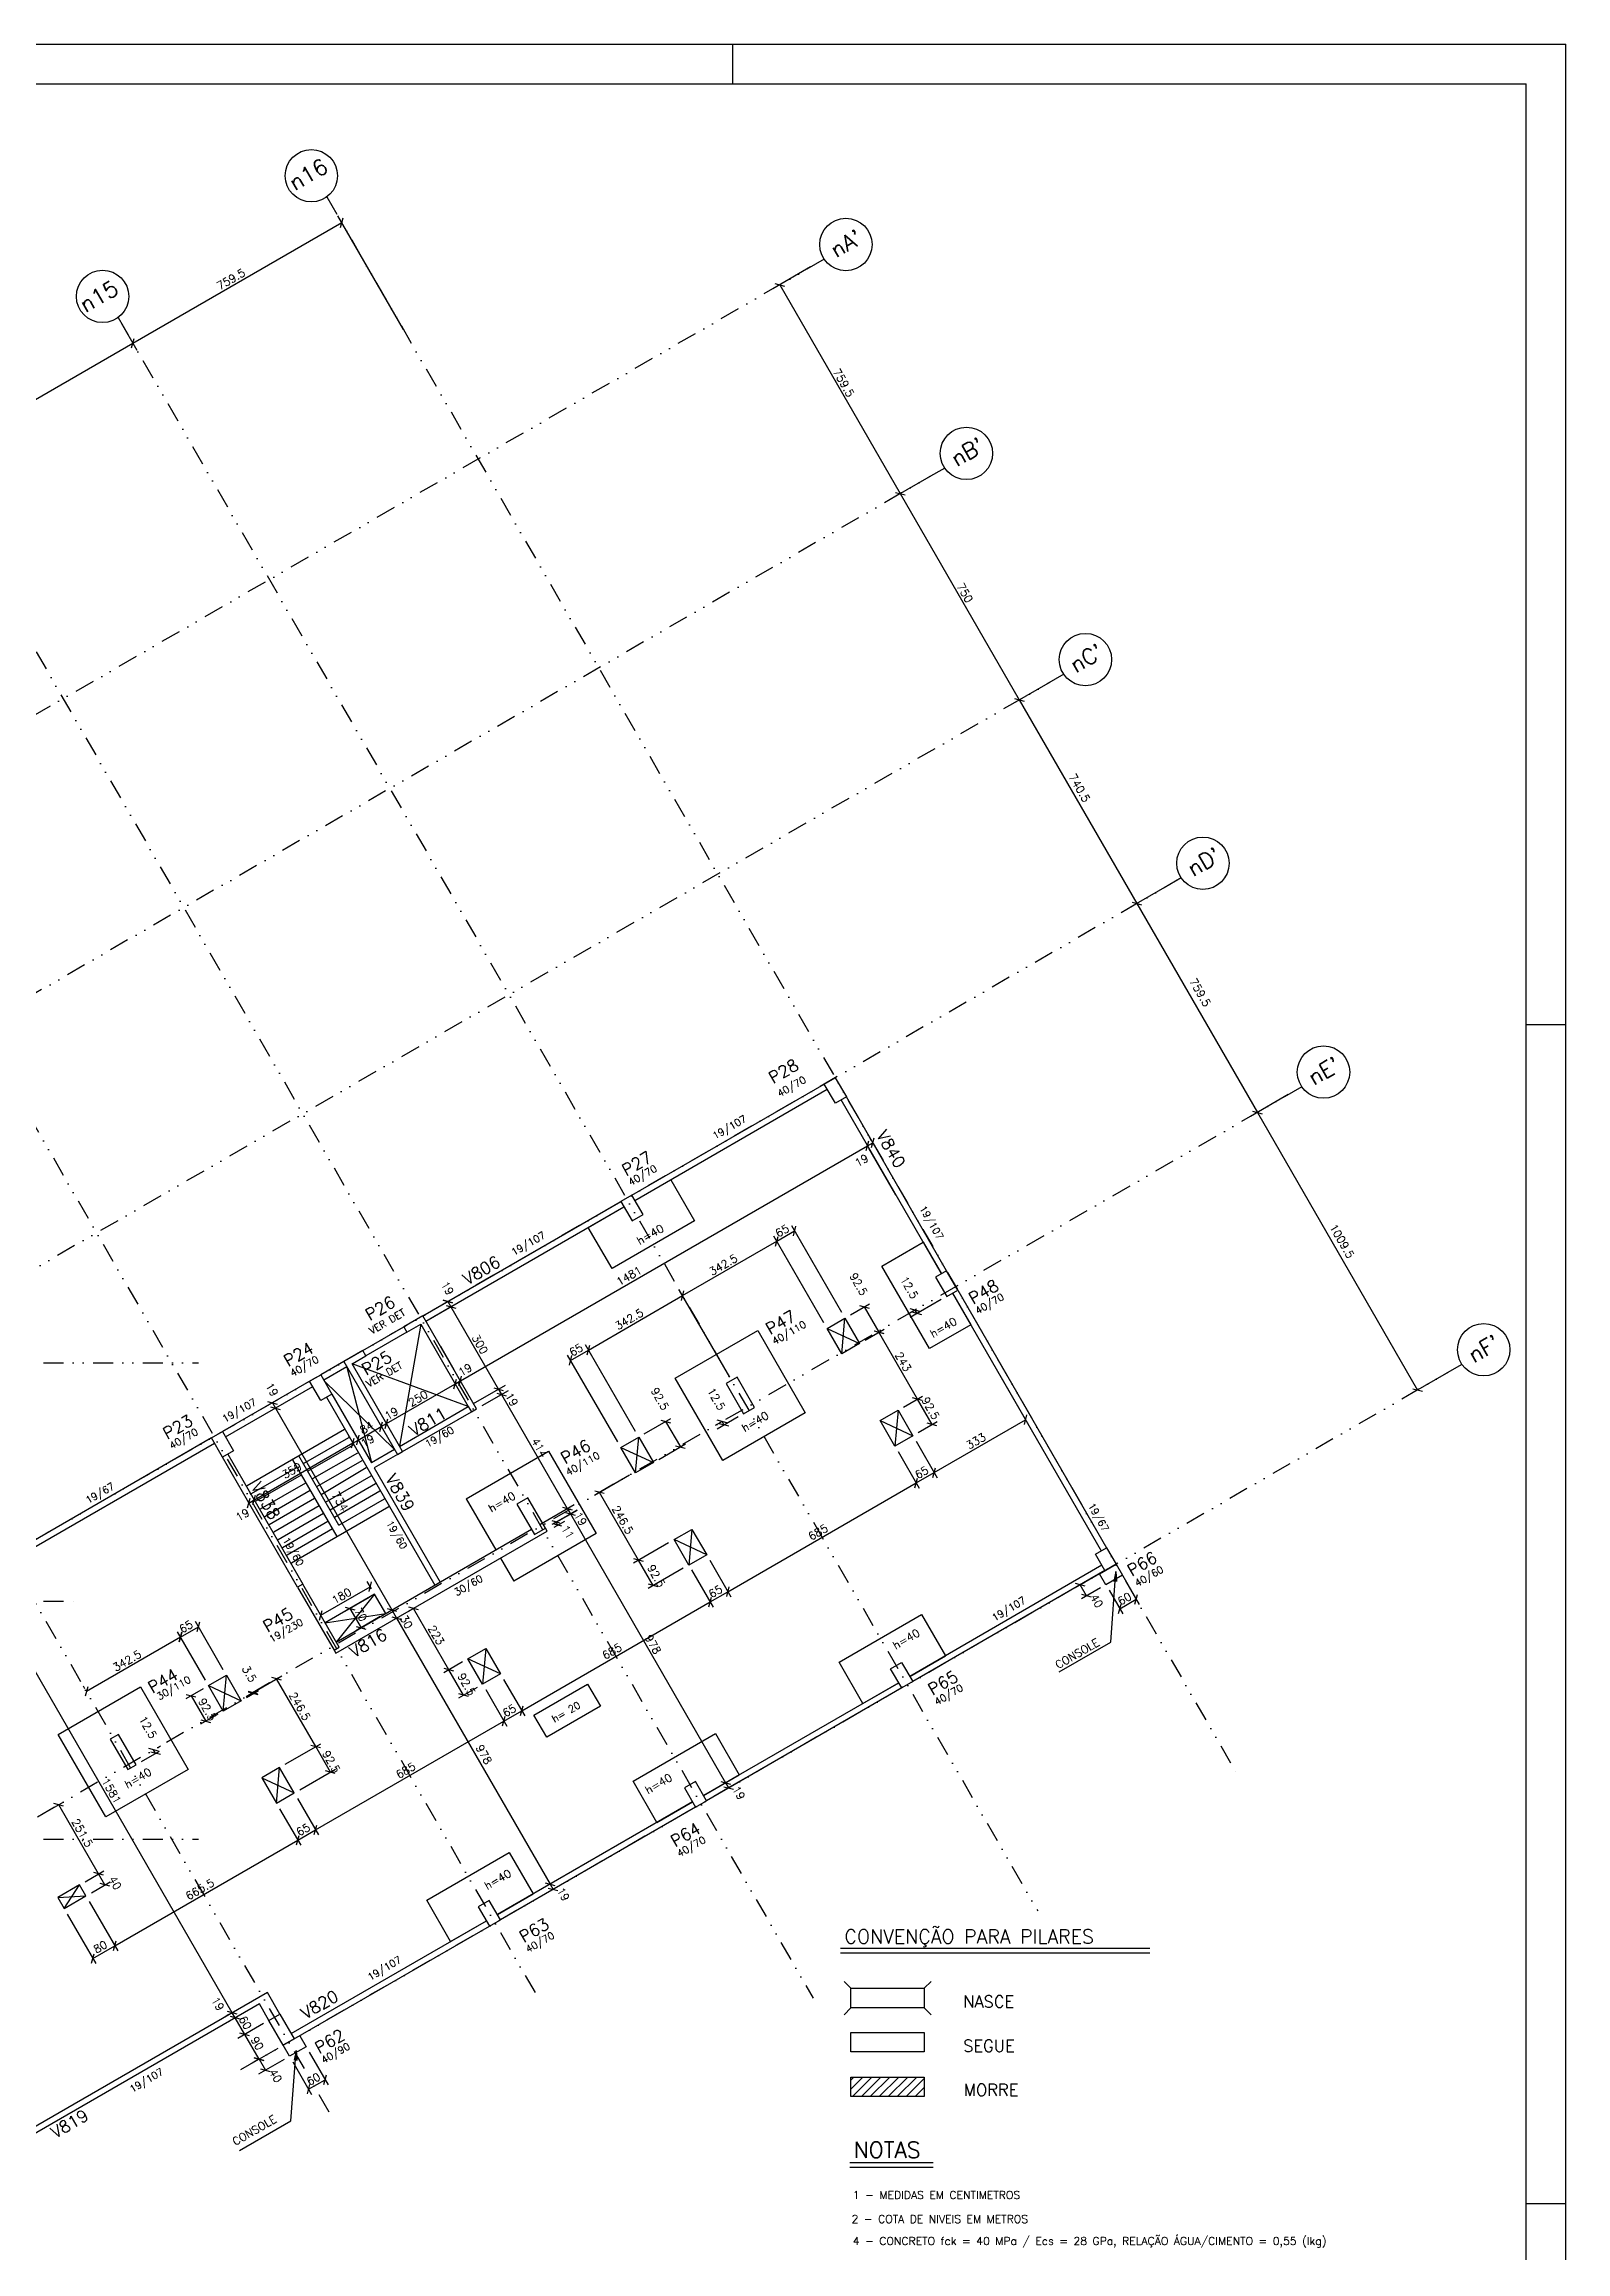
# Model space of a CAD drawing. Extents: x 535712 to 550587, y -55 to 10457.
# Drawn here: x 545793 to 550587, y 3505 to 10457 of the extents above; entities that cross this region are included whole.
import ezdxf

# ---------------------------------------------------------------- set-up
doc = ezdxf.new("R2010")
doc.units = 0
doc.header["$LTSCALE"] = 125
doc.header["$MEASUREMENT"] = 0
doc.linetypes.add('DIVIDE', pattern=[1.25, 0.5, -0.25, 0, -0.25, 0, -0.25])
doc.layers.get('0').update_dxf_attribs({"linetype": 'CONTINUOUS'})
for name, color, linetype in [('205', 14, 'DIVIDE'), ('216', 7, 'CONTINUOUS'), ('220', 4, 'CONTINUOUS'), ('221', 5, 'CONTINUOUS'), ('222', 6, 'CONTINUOUS'), ('231', 5, 'CONTINUOUS'), ('238', 11, 'CONTINUOUS'), ('239', 4, 'CONTINUOUS'), ('250', 5, 'CONTINUOUS')]:
    doc.layers.add(name, color=color, linetype=linetype)
doc.styles.get("Standard").update_dxf_attribs({"font": 'ROMANS.SHX'})

msp = doc.modelspace()

# ---------------------------------------------------------------- linework, layer by layer
for p, q in [((535711.8, 10457.2), (550586.8, 10457.2)), ((547961.8, 10332.2), (547961.8, 10457.2)), ((550586.8, -55.3), (550586.8, 10457.2)), ((550461.8, 7369.7), (550586.8, 7369.7)), ((550461.8, 3657.2), (550586.8, 3657.2))]:
    msp.add_line(p, q)
at = {"layer": '205'}
for p, q in [((546683.4, 9976.2), (549553, 5005.9)), ((548250, 9780.1), (544127.7, 7400.1)), ((546025.7, 9596.4), (548923, 4578.2)), ((545376.2, 9221.4), (548215.7, 4303.1)), ((548629.7, 9122.3), (544535.3, 6758.4)), ((544726.6, 8846.4), (547349.1, 4304.2)), ((544077.1, 8471.4), (546699.5, 3929.2)), ((549005, 8473), (544910.3, 6108.9)), ((549375, 7831.5), (545240.3, 5444.4)), ((549754.7, 7173.8), (545413.3, 4667.3)), ((536247.2, 6304.2), (546279.2, 6304.2)), ((550259.5, 6299.5), (546403.9, 4073.5)), ((536247.2, 5554.2), (545912.1, 5554.2)), ((536247.2, 4804.2), (546279.2, 4804.2))]:
    msp.add_line(p, q, dxfattribs=at)
at = {"layer": '216'}
for p, q in [((546726.1, 9880.2), (546734.2, 9910.4)), ((548095.1, 9703.4), (548125.2, 9695.3)), ((546068.3, 9500.4), (546076.4, 9530.6)), ((546068.3, 9500.4), (546076.4, 9530.6)), ((548474.8, 9045.6), (548505, 9037.6)), ((548474.8, 9045.6), (548505, 9037.6)), ((548849.8, 8396.1), (548880, 8388)), ((548849.8, 8396.1), (548880, 8388)), ((549220.1, 7754.8), (549250.2, 7746.7)), ((549220.1, 7754.8), (549250.2, 7746.7)), ((549599.8, 7097.1), (549630, 7089)), ((549599.8, 7097.1), (549630, 7089)), ((548382.6, 6973), (548390.7, 7003.2)), ((548382.6, 6973), (548390.7, 7003.2)), ((548399.1, 6982.5), (548407.2, 7012.7)), ((548399.1, 6982.5), (548407.2, 7012.7)), ((547049.4, 6501.6), (547079.6, 6493.5)), ((547079.6, 6493.5), (547049.4, 6501.6)), ((547058.9, 6485.1), (547089.1, 6477)), ((547058.9, 6485.1), (547089.1, 6477)), ((548551.5, 6466.4), (548521.4, 6474.4)), ((548557.8, 6455.5), (548527.6, 6463.6)), ((547099.6, 6232.2), (547107.7, 6262.4)), ((547099.6, 6232.2), (547107.7, 6262.4)), ((547099.6, 6232.2), (547107.7, 6262.4)), ((547083.1, 6222.7), (547091.2, 6252.9)), ((547083.1, 6222.7), (547091.2, 6252.9)), ((547208.9, 6225.3), (547239.1, 6217.2)), ((547208.9, 6225.3), (547239.1, 6217.2)), ((547218.4, 6208.9), (547248.6, 6200.8)), ((547218.4, 6208.9), (547248.6, 6200.8)), ((550104.6, 6222.8), (550134.7, 6214.7)), ((546496.5, 6182.4), (546526.7, 6174.3)), ((546506, 6165.9), (546536.2, 6157.8)), ((546506, 6165.9), (546536.2, 6157.8)), ((546850.6, 6088.5), (546858.7, 6118.7)), ((546850.6, 6088.5), (546858.7, 6118.7)), ((546867.1, 6098), (546875.2, 6128.2)), ((546867.1, 6098), (546875.2, 6128.2)), ((547943.3, 6115.2), (547913.2, 6123.3)), ((546761, 6036.7), (546769.1, 6066.9)), ((546761, 6036.7), (546769.1, 6066.9)), ((546777.4, 6046.2), (546785.5, 6076.4)), ((546777.4, 6046.2), (546785.5, 6076.4)), ((547949.6, 6104.4), (547919.4, 6112.5)), ((546433.6, 5847.7), (546441.7, 5877.9)), ((546433.6, 5847.7), (546441.7, 5877.9)), ((546450.3, 5857.9), (546458.4, 5888.1)), ((546450.3, 5857.9), (546458.4, 5888.1)), ((547425.8, 5849.5), (547456, 5841.4)), ((547425.8, 5849.5), (547456, 5841.4)), ((547435.4, 5833), (547465.6, 5824.9)), ((547435.4, 5833), (547465.6, 5824.9)), ((549072, 5601.1), (549041.8, 5609.2)), ((549092, 5566.4), (549061.8, 5574.5)), ((549229.3, 5544.5), (549237.3, 5574.7)), ((546873, 5530.3), (546903.2, 5522.2)), ((546873, 5530.3), (546903.2, 5522.2)), ((546888, 5504.3), (546918.2, 5496.2)), ((549177.3, 5514.5), (549185.4, 5544.7)), ((546152.7, 5081.4), (546122.5, 5089.5)), ((546158.9, 5070.6), (546128.8, 5078.6)), ((547924.4, 4986), (547954.6, 4978)), ((547924.4, 4986), (547954.6, 4978)), ((547933.9, 4969.6), (547964.1, 4961.5)), ((547933.9, 4969.6), (547964.1, 4961.5)), ((547371.5, 4666.8), (547401.7, 4658.7)), ((547371.5, 4666.8), (547401.7, 4658.7)), ((547381, 4650.4), (547411.2, 4642.3)), ((546400.2, 4253.7), (546370, 4261.8)), ((546400.2, 4253.7), (546370, 4261.8)), ((546409.7, 4237.3), (546379.5, 4245.4)), ((546409.7, 4237.3), (546379.5, 4245.4)), ((546439.7, 4185.3), (546409.5, 4193.4)), ((546439.7, 4185.3), (546409.5, 4193.4)), ((546484.7, 4107.4), (546454.5, 4115.5)), ((546454.5, 4115.5), (546484.7, 4107.4)), ((546484.7, 4107.4), (546454.5, 4115.5)), ((546474.5, 4080.8), (546504.7, 4072.7)), ((546673.7, 4031.8), (546681.8, 4062)), ((546621.8, 4001.8), (546629.9, 4032))]:
    msp.add_line(p, q, dxfattribs=at)
at = {"layer": '216', "linetype": 'Continuous'}
for p, q in [((548096.8, 6672.1), (548104.9, 6702.2)), ((548096.8, 6672.1), (548104.9, 6702.2)), ((548153.1, 6704.6), (548161.2, 6734.7)), ((547800.2, 6500.8), (547808.2, 6531)), ((547800.2, 6500.8), (547808.2, 6531)), ((548361.3, 6484.8), (548391.5, 6476.7)), ((548259.1, 6413), (548259.1, 6413)), ((548259.1, 6413), (548259.1, 6413)), ((548315.4, 6445.5), (548315.4, 6445.5)), ((548315.4, 6445.5), (548315.4, 6445.5)), ((548437.5, 6396.4), (548407.3, 6404.5)), ((548407.6, 6404.7), (548437.8, 6396.6)), ((547447.3, 6297.1), (547455.3, 6327.2)), ((547503.6, 6329.6), (547511.6, 6359.7)), ((547503.6, 6329.6), (547511.6, 6359.7)), ((548361.6, 6365.4), (548361.6, 6365.4)), ((548361.6, 6365.4), (548361.6, 6365.4)), ((548794, 6282.5), (548794, 6282.5)), ((547962.5, 6241.8), (547962.5, 6241.8)), ((547962.5, 6241.8), (547962.5, 6241.8)), ((548559, 6186), (548528.8, 6194.1)), ((548559, 6186), (548528.8, 6194.1)), ((547735.6, 6123.6), (547765.8, 6115.5)), ((548483.1, 6155), (548483.1, 6155)), ((548483.1, 6155), (548483.1, 6155)), ((548880.8, 6110.1), (548888.9, 6140.3)), ((547665.9, 6070.5), (547665.9, 6070.5)), ((547665.9, 6070.5), (547665.9, 6070.5)), ((547665.9, 6070.5), (547665.9, 6070.5)), ((548529.4, 6074.9), (548529.4, 6074.9)), ((548529.4, 6074.9), (548529.4, 6074.9)), ((548529.4, 6074.9), (548529.4, 6074.9)), ((548605.2, 6105.9), (548575, 6114)), ((547609.6, 6038), (547609.6, 6038)), ((547712.1, 5990.4), (547712.1, 5990.4)), ((547781.9, 6043.5), (547812.1, 6035.4)), ((548473.1, 6042.4), (548473.1, 6042.4)), ((548473.1, 6042.4), (548473.1, 6042.4)), ((547654.1, 5960.9), (547654.1, 5960.9)), ((548536.1, 5911.2), (548544.2, 5941.3)), ((548536.1, 5911.2), (548544.2, 5941.3)), ((548592.4, 5943.7), (548600.5, 5973.8)), ((548592.4, 5943.7), (548600.5, 5973.8)), ((547557.4, 5892.4), (547527.2, 5900.4)), ((547371.9, 5783.6), (547371.9, 5783.6)), ((547377.4, 5774.1), (547377.4, 5774.1)), ((547417.6, 5799.8), (547393.5, 5806.3)), ((547423.1, 5790.3), (547399, 5796.8)), ((547777.3, 5747.5), (547777.3, 5747.5)), ((547777.3, 5747.5), (547777.3, 5747.5)), ((547680.6, 5678.9), (547650.4, 5687)), ((547680.6, 5678.9), (547650.4, 5687)), ((547822.3, 5669.6), (547822.3, 5669.6)), ((547822.3, 5669.6), (547822.3, 5669.6)), ((547823.6, 5667.4), (547823.6, 5667.4)), ((547879.9, 5699.9), (547879.9, 5699.9)), ((547879.9, 5699.9), (547879.9, 5699.9)), ((546816.1, 5584.3), (546824.2, 5614.4)), ((546833.8, 5575.7), (546833.8, 5575.7)), ((546833.8, 5575.7), (546833.8, 5575.7)), ((547726.9, 5598.8), (547696.7, 5606.9)), ((547886.6, 5536.2), (547894.7, 5566.3)), ((547886.6, 5536.2), (547894.7, 5566.3)), ((547942.9, 5568.7), (547951, 5598.8)), ((547942.9, 5568.7), (547951, 5598.8)), ((546660.2, 5494.3), (546668.3, 5524.4)), ((546740.8, 5534.7), (546770.9, 5526.7)), ((546868.8, 5515.1), (546868.8, 5515.1)), ((546971.5, 5527), (546941.3, 5535.1)), ((546975.6, 5542.1), (546975.6, 5542.1)), ((546218.4, 5425.5), (546226.5, 5455.7)), ((546226.5, 5455.7), (546218.4, 5425.5)), ((546222.4, 5440.6), (546222.4, 5440.6)), ((546274.7, 5458), (546282.8, 5488.2)), ((546677.9, 5485.7), (546677.9, 5485.7)), ((546775.8, 5474.1), (546805.9, 5466)), ((547127.8, 5372.5), (547127.8, 5372.5)), ((547127.8, 5372.5), (547127.8, 5372.5)), ((545929.9, 5284.5), (545921.8, 5254.3)), ((546310.5, 5288), (546310.5, 5288)), ((546310.5, 5288), (546310.5, 5288)), ((546366.8, 5320.5), (546366.8, 5320.5)), ((546540.1, 5305), (546509.9, 5313.1)), ((547083, 5333.8), (547052.8, 5341.9)), ((547083, 5333.8), (547052.8, 5341.9)), ((547174.1, 5292.4), (547174.1, 5292.4)), ((547174.1, 5292.4), (547174.1, 5292.4)), ((547174.1, 5292.4), (547174.1, 5292.4)), ((547230.3, 5324.9), (547230.3, 5324.9)), ((547230.3, 5324.9), (547230.3, 5324.9)), ((545930.9, 5260.6), (545930.9, 5260.6)), ((546240.2, 5260.2), (546270.4, 5252.1)), ((546411.3, 5243.5), (546411.3, 5243.5)), ((546411.3, 5243.4), (546411.3, 5243.4)), ((546413.1, 5240.4), (546413.1, 5240.4)), ((546465.1, 5261.7), (546434.9, 5269.8)), ((546466.8, 5258.7), (546436.6, 5266.8)), ((547129.2, 5253.7), (547099.1, 5261.8)), ((547293.3, 5193.7), (547301.4, 5223.8)), ((547293.3, 5193.7), (547301.4, 5223.8)), ((546286.4, 5180.1), (546316.6, 5172)), ((546356.8, 5207.9), (546356.8, 5207.9)), ((547237.1, 5161.2), (547245.1, 5191.3)), ((547237.1, 5161.2), (547245.1, 5191.3)), ((546663.4, 5091.6), (546633.2, 5099.7)), ((546663.4, 5091.6), (546633.2, 5099.7)), ((546534.6, 5030), (546534.6, 5030)), ((546534.6, 5030), (546534.6, 5030)), ((546709.6, 5011.5), (546679.4, 5019.6)), ((546580.8, 4949.9), (546580.8, 4949.9)), ((546580.8, 4949.9), (546580.8, 4949.9)), ((546580.8, 4949.9), (546580.8, 4949.9)), ((545853.6, 4908.7), (545823.4, 4916.8)), ((546524.5, 4917.4), (546524.5, 4917.4)), ((546524.5, 4917.4), (546524.5, 4917.4)), ((546587.5, 4786.2), (546595.6, 4816.3)), ((546587.5, 4786.2), (546595.6, 4816.3)), ((546643.8, 4818.7), (546651.9, 4848.8)), ((546643.8, 4818.7), (546651.9, 4848.8)), ((545904.4, 4660.4), (545904.4, 4660.4)), ((545904.4, 4660.4), (545904.4, 4660.4)), ((545979.3, 4690.9), (545949.2, 4699)), ((545979.3, 4690.9), (545949.2, 4699)), ((545999.3, 4656.2), (545969.2, 4664.3)), ((545924.4, 4625.8), (545924.4, 4625.8)), ((545924.4, 4625.8), (545924.4, 4625.8)), ((545924.4, 4625.8), (545924.4, 4625.8)), ((545855.2, 4585.8), (545855.2, 4585.8)), ((546011.2, 4453.4), (546019.3, 4483.6)), ((546011.2, 4453.4), (546019.3, 4483.6)), ((545941.9, 4413.4), (545950, 4443.6))]:
    msp.add_line(p, q, dxfattribs=at)
at = {"layer": '220'}
for points in [[(548250.3, 7182.2), (548285, 7202.2), (548320, 7141.6), (548285.3, 7121.6), (548250.3, 7182.2)], [(547644.5, 6832.5), (547609.9, 6812.5), (547644.9, 6751.8), (547679.5, 6771.8), (547644.5, 6832.5)], [(548636, 6594.3), (548601.3, 6574.3), (548636.3, 6513.6), (548671, 6533.6), (548636, 6594.3)], [(547128.5, 6167.3), (547128.5, 6167.3), (547138.5, 6150), (547154.9, 6159.5), (546985.9, 6452.2), (546926.2, 6417.7), (546935.7, 6401.2), (546979, 6426.2), (547128.5, 6167.3)], [(546912, 6042.3), (546912, 6042.3), (546762.5, 6301.2), (546805.8, 6326.2), (546796.3, 6342.7), (546736.5, 6308.2), (546905.5, 6015.5), (546922, 6025), (546912, 6042.3)], [(546698.8, 6205.6), (546664.1, 6185.6), (546629.1, 6246.2), (546663.8, 6266.2), (546698.8, 6205.6)], [(547975.5, 6259.1), (547940.9, 6239.1), (547995.9, 6143.9), (548030.5, 6163.9), (547975.5, 6259.1)], [(546389.6, 6027.1), (546355, 6007.1), (546320, 6067.7), (546354.6, 6087.7), (546389.6, 6027.1)], [(547316.9, 5878.9), (547282.3, 5858.9), (547337.3, 5763.6), (547371.9, 5783.6), (547316.9, 5878.9)], [(549104.8, 5702.2), (549139.5, 5722.2), (549169.5, 5670.2), (549134.8, 5650.2), (549104.8, 5702.2)], [(546607.4, 5607.8), (546591, 5598.3), (546706, 5399.1), (546722.4, 5408.6), (546607.4, 5607.8)], [(548459.4, 5341.1), (548494, 5361.1), (548529, 5300.5), (548494.4, 5280.5), (548459.4, 5341.1)], [(546027, 5134.1), (546001, 5119.1), (546056, 5023.9), (546082, 5038.9), (546027, 5134.1)], [(547844.5, 4986.1), (547809.9, 4966.1), (547844.9, 4905.5), (547879.5, 4925.5), (547844.5, 4986.1)], [(547195, 4611.1), (547160.4, 4591.1), (547195.4, 4530.5), (547230, 4550.5), (547195, 4611.1)], [(546535.5, 4253.4), (546580.5, 4175.5), (546545.8, 4155.5), (546500.8, 4233.4), (546535.5, 4253.4)]]:
    msp.add_lwpolyline(points, dxfattribs=at)
at = {"layer": '221'}
for p, q in [((548301.5, 4446.2), (549276.6, 4446.2)), ((548334.5, 4017.4), (548372.2, 4055.1)), ((548334.5, 4045.7), (548343.9, 4055.1)), ((548339, 3993.6), (548400.5, 4055.1)), ((548367.2, 3993.6), (548428.7, 4055.1)), ((548395.5, 3993.6), (548457, 4055.1)), ((548423.8, 3993.6), (548485.3, 4055.1)), ((548452, 3993.6), (548513.5, 4055.1)), ((548480.3, 3993.6), (548541.8, 4055.1)), ((548508.6, 3993.6), (548565.1, 4050.2)), ((548536.8, 3993.6), (548565.1, 4021.9)), ((548330.8, 3770.9), (548593.3, 3770.9))]:
    msp.add_line(p, q, dxfattribs=at)
for centre in [(546634.4, 10042.6), (548318.4, 9826.2), (545976.7, 9662.8), (548698.2, 9168.5), (549073.2, 8519), (549443.4, 7877.7), (549823.2, 7219.9), (550327.9, 6345.7)]:
    msp.add_circle(centre, 82.5, dxfattribs=at)
at = {"layer": '222'}
for p, q in [((536024.3, 10332.2), (550461.8, 10332.2)), ((550461.8, 69.7), (550461.8, 10332.2)), ((548301.5, 4461.2), (549276.6, 4461.2)), ((548334.5, 4334.8), (548312.7, 4356.5)), ((548334.5, 4334.8), (548565.1, 4334.8)), ((548334.5, 4273.3), (548334.5, 4334.8)), ((548565.1, 4334.8), (548586.8, 4356.5)), ((548565.1, 4334.8), (548565.1, 4273.3)), ((548334.5, 4273.3), (548312.7, 4251.6)), ((548565.1, 4273.3), (548334.5, 4273.3)), ((548565.1, 4273.3), (548586.8, 4251.6)), ((548334.5, 4195.6), (548565.1, 4195.6)), ((548334.5, 4134.1), (548334.5, 4195.6)), ((548565.1, 4195.6), (548565.1, 4134.1)), ((548565.1, 4134.1), (548334.5, 4134.1)), ((548334.5, 4055.1), (548565.1, 4055.1)), ((548334.5, 3993.6), (548334.5, 4055.1)), ((548565.1, 4055.1), (548565.1, 3993.6)), ((548565.1, 3993.6), (548334.5, 3993.6)), ((548330.8, 3785.9), (548593.3, 3785.9))]:
    msp.add_line(p, q, dxfattribs=at)
at = {"layer": '231'}
for p, q in [((546738.4, 6093.9), (546431.8, 5916.9)), ((546609.5, 5987.2), (546752.4, 6069.7)), ((546574.7, 5999.4), (546714.7, 5757)), ((546721.5, 5793.2), (546595.5, 6011.4)), ((546766.4, 6045.4), (546623.5, 5962.9)), ((546637.5, 5938.7), (546780.4, 6021.2)), ((546651.5, 5914.4), (546794.4, 5996.9)), ((546445.8, 5892.7), (546588.7, 5975.2)), ((546602.7, 5950.9), (546459.8, 5868.4)), ((546473.8, 5844.2), (546616.7, 5926.7)), ((546665.5, 5890.2), (546807.4, 5974.4)), ((546679.5, 5865.9), (546822.4, 5948.4)), ((546693.5, 5841.7), (546836.4, 5924.2)), ((546630.7, 5902.4), (546487.8, 5819.9)), ((546501.8, 5795.7), (546644.7, 5878.2)), ((546658.7, 5853.9), (546515.8, 5771.4)), ((546571.8, 5674.5), (546878.4, 5851.5)), ((546850.4, 5899.9), (546707.5, 5817.4)), ((546721.5, 5793.2), (546864.4, 5875.7)), ((546672.7, 5829.7), (546529.8, 5747.2)), ((546543.8, 5722.9), (546686.7, 5805.4)), ((546700.7, 5781.2), (546557.8, 5698.7))]:
    msp.add_line(p, q, dxfattribs=at)
at = {"layer": '238'}
for p, q in [((547644.5, 6832.5), (548250.3, 7182.2)), ((547654, 6816), (548259.8, 7165.7)), ((548619.5, 6584.8), (548303.5, 7132.1)), ((548636, 6594.3), (548320, 7141.6)), ((547654, 6816), (547766.6, 6881)), ((547766.6, 6881), (547841.6, 6751.1)), ((546985.9, 6452.2), (547609.9, 6812.5)), ((546995.4, 6435.7), (547619.4, 6796)), ((547506.8, 6731), (547619.4, 6796)), ((547841.6, 6751.1), (547581.8, 6601.1)), ((547581.8, 6601.1), (547506.8, 6731)), ((548432.1, 6609.3), (548562, 6684.3)), ((548562, 6684.3), (548619.5, 6584.8)), ((548582.1, 6349.5), (548432.1, 6609.3)), ((548654.5, 6524.1), (549123, 5712.7)), ((548654.5, 6524.1), (548712, 6424.5)), ((548671, 6533.6), (549139.5, 5722.2)), ((546796.3, 6342.7), (546926.2, 6417.7)), ((546935.7, 6401.2), (546805.8, 6326.2)), ((548712, 6424.5), (548582.1, 6349.5)), ((546736.5, 6308.2), (546663.8, 6266.2)), ((546746, 6291.7), (546673.3, 6249.7)), ((546647.3, 6256.7), (546354.6, 6087.7)), ((546364.1, 6071.2), (546638.6, 6229.7)), ((546682.3, 6196.1), (547023.8, 5604.6)), ((546698.8, 6205.6), (546823.8, 5989.1)), ((546912.5, 6041.4), (547129, 6166.4)), ((546922, 6025), (547138.5, 6150)), ((546320, 6067.7), (545472.6, 5578.5)), ((545502.6, 5573.9), (546329.5, 6051.2)), ((546591, 5598.3), (546355, 6007.1)), ((546371.4, 6016.6), (546607.5, 5607.8)), ((546896.5, 6031.1), (546823.8, 5989.1)), ((546905.5, 6015.5), (546832.8, 5973.5)), ((547122.2, 5876.2), (547382, 6026.2)), ((547382, 6026.2), (547532, 5766.4)), ((546832.8, 5973.5), (547040.3, 5614.1)), ((547122.2, 5876.2), (547215.2, 5715.1)), ((546711.5, 5389.6), (547377.4, 5774.1)), ((546712.9, 5425.1), (547327.8, 5780.1)), ((547377.4, 5774.1), (547371.9, 5783.6)), ((547532, 5766.4), (547272.2, 5616.4)), ((547230.2, 5689.1), (547272.2, 5616.4)), ((549125.3, 5666.7), (548519.5, 5316.9)), ((549134.8, 5650.2), (548529, 5300.5)), ((548297.3, 5361.8), (548557.1, 5511.8)), ((548557.1, 5511.8), (548632.1, 5381.9)), ((546706, 5399.1), (546711.5, 5389.6)), ((548372.3, 5231.9), (548297.3, 5361.8)), ((548519.5, 5316.9), (548632.1, 5381.9)), ((548484.9, 5296.9), (547870, 4941.9)), ((548372.3, 5231.9), (548484.9, 5296.9)), ((548494.4, 5280.5), (547879.5, 4925.5)), ((547647.8, 4986.8), (547907.6, 5136.8)), ((547907.6, 5136.8), (547982.6, 5006.9)), ((547870, 4941.9), (547982.6, 5006.9)), ((547722.8, 4856.9), (547647.8, 4986.8)), ((547835.4, 4921.9), (547220.5, 4566.9)), ((547844.9, 4905.5), (547230, 4550.5)), ((547722.8, 4856.9), (547835.4, 4921.9)), ((546998.3, 4611.8), (547258.1, 4761.8)), ((547258.1, 4761.8), (547333.1, 4631.9)), ((547073.3, 4481.9), (546998.3, 4611.8)), ((547220.5, 4566.9), (547333.1, 4631.9)), ((546571, 4191.9), (547185.9, 4546.9)), ((546580.5, 4175.5), (547195.4, 4530.5)), ((547073.3, 4481.9), (547185.9, 4546.9)), ((546496, 4321.8), (545745, 3888.2)), ((546535.5, 4253.4), (546496, 4321.8)), ((546470.8, 4285.4), (545750.1, 3869.2)), ((546500.8, 4233.4), (546470.8, 4285.4))]:
    msp.add_line(p, q, dxfattribs=at)
for points in [[(547780.8, 6256.4), (548040.6, 6406.4), (548190.6, 6146.6), (547930.8, 5996.6), (547780.8, 6256.4)], [(548305.3, 6332.9), (548259.1, 6413), (548315.4, 6445.5), (548361.6, 6365.4), (548305.3, 6332.9)], [(548473.1, 6042.4), (548426.8, 6122.5), (548483.1, 6155), (548529.4, 6074.9), (548473.1, 6042.4)], [(547655.8, 5957.9), (547609.6, 6038), (547665.9, 6070.5), (547712.1, 5990.4), (547655.8, 5957.9)], [(547823.6, 5667.4), (547777.3, 5747.5), (547833.6, 5780), (547879.9, 5699.9), (547823.6, 5667.4)], [(549169.5, 5670.1), (549189.5, 5635.5), (549137.5, 5605.5), (549117.5, 5640.1), (549169.5, 5670.1)], [(546868.8, 5515.1), (546833.8, 5575.7), (546677.9, 5485.7)], [(547174.1, 5292.4), (547127.8, 5372.5), (547184.1, 5405), (547230.3, 5324.9), (547174.1, 5292.4)], [(545836.6, 5133.9), (546096.4, 5283.9), (546246.4, 5024.1), (545986.6, 4874.1), (545836.6, 5133.9)], [(546356.8, 5207.9), (546310.5, 5288), (546366.8, 5320.5), (546413.1, 5240.4), (546356.8, 5207.9)], [(546580.8, 4949.9), (546534.6, 5030), (546478.3, 4997.5), (546524.5, 4917.4), (546580.8, 4949.9)], [(545855.2, 4585.8), (545924.4, 4625.8), (545904.4, 4660.4), (545835.2, 4620.4), (545855.2, 4585.8)], [(546597.8, 4185.4), (546617.8, 4150.8), (546565.8, 4120.8), (546545.8, 4155.5), (546580.5, 4175.4)]]:
    msp.add_lwpolyline(points, dxfattribs=at)
at = {"layer": '239'}
msp.add_lwpolyline([(547335.8, 5195.1), (547504.6, 5292.5), (547544.9, 5222.8), (547376.1, 5125.4), (547335.8, 5195.1)], dxfattribs=at)
at = {"layer": '250'}
for p, q in [((546072.4, 9515.5), (546730.1, 9895.3)), ((546924.3, 9559), (546717.6, 9916.9)), ((548207.2, 9755.4), (548088.5, 9686.8)), ((548110.2, 9699.3), (548489.9, 9041.6)), ((546035.7, 9579.1), (546084.9, 9493.9)), ((545422.9, 9140.5), (546072.4, 9515.5)), ((548587, 9097.6), (548468.3, 9029.1)), ((548489.9, 9041.6), (548864.9, 8392.1)), ((548962, 8448.1), (548843.3, 8379.6)), ((548864.9, 8392.1), (549235.2, 7750.8)), ((549364.7, 7825.6), (549213.5, 7738.3)), ((549235.2, 7750.8), (549614.9, 7093)), ((549712, 7149.1), (549593.3, 7080.5)), ((549614.9, 7093), (550119.7, 6218.8)), ((547104.1, 6247.6), (548386.7, 6988.1)), ((548386.7, 6988.1), (548403.1, 6997.6)), ((548399.6, 7003.6), (548390.6, 7019.2)), ((548475.6, 6833.9), (548390.9, 6980.8)), ((546995.4, 6435.7), (547078.3, 6483.6)), ((547064.5, 6497.5), (547074, 6481.1)), ((547074, 6481.1), (547223.5, 6222.1)), ((548541.2, 6473.1), (548514.8, 6457.9)), ((548619, 6503.6), (548521.1, 6447.1)), ((548542.7, 6459.6), (548536.5, 6470.4)), ((546979, 6426.2), (546912, 6042.3)), ((548259.1, 6413), (548361.6, 6365.4)), ((548305.3, 6332.9), (548315.4, 6445.5)), ((547041, 6356.8), (547083.6, 6283)), ((546746.5, 6290.9), (546824.1, 5990.4)), ((547128.5, 6167.3), (546762.5, 6301.2)), ((550216.7, 6274.8), (550098, 6206.3)), ((546896, 6031.9), (546673.8, 6248.9)), ((546871.1, 6113.1), (547086.3, 6237.3)), ((547086.3, 6237.3), (547103.6, 6247.3)), ((547145.4, 6175.9), (547245.6, 6233.8)), ((547172.3, 6169.5), (547255.1, 6217.3)), ((547223.5, 6222.1), (547233.5, 6204.8)), ((547233.5, 6204.8), (547440.9, 5845.5)), ((546511.6, 6178.3), (546521.1, 6161.9)), ((546521.1, 6161.9), (546888.1, 5526.2)), ((547928.9, 6119.7), (547906.6, 6106.8)), ((547978.6, 6133.9), (547912.9, 6095.9)), ((547934.5, 6108.4), (547928.3, 6119.3)), ((548426.8, 6122.5), (548529.4, 6074.9)), ((548483.1, 6155), (548473.1, 6042.4)), ((546455, 5872.8), (546765.5, 6052.1)), ((546755.4, 6068.5), (546752.5, 6073.5)), ((546765, 6051.8), (546781.5, 6061.3)), ((546781.5, 6061.3), (546854.7, 6103.6)), ((546854.7, 6103.6), (546871.1, 6113.1)), ((547655.8, 5957.9), (547665.9, 6070.5)), ((547609.6, 6038), (547712.1, 5990.4)), ((546437.2, 5862.6), (546454.6, 5872.6)), ((546445, 5889.2), (546442.1, 5894.2)), ((547354.2, 5795.3), (547462.6, 5858)), ((547398.3, 5798.9), (547472.5, 5840.8)), ((547415.7, 5808.9), (547472.1, 5841.5)), ((547440.9, 5845.5), (547450.5, 5829)), ((547450.5, 5829), (547939.5, 4982)), ((547833.6, 5780), (547823.6, 5667.4)), ((547879.9, 5699.9), (547777.3, 5747.5)), ((549117.5, 5640.1), (549040.6, 5595.7)), ((549117.5, 5640.1), (549040.6, 5595.7)), ((546385.1, 4257.8), (545594.6, 5627)), ((546833.8, 5575.7), (546712.9, 5425.1)), ((549076.9, 5570.5), (549056.9, 5605.1)), ((549120.2, 5595.5), (549060.6, 5561.1)), ((549147.5, 5588.2), (549190.7, 5513.4)), ((549199.5, 5618.2), (549242.7, 5543.3)), ((546677.9, 5485.7), (546868.8, 5515.1)), ((546888.1, 5526.2), (546903.1, 5500.2)), ((546903.1, 5500.2), (547386.6, 4662.8)), ((549181.3, 5529.6), (549233.3, 5559.6)), ((547230.3, 5324.9), (547127.8, 5372.5)), ((547184.1, 5405), (547174.1, 5292.4)), ((546310.5, 5288), (546413.1, 5240.4)), ((546356.8, 5207.9), (546366.8, 5320.5)), ((546099.3, 5048.9), (546155.6, 5081.4)), ((546143.9, 5074.6), (546137.6, 5085.4)), ((546153.1, 5094.4), (546159.3, 5097.9)), ((546524.5, 4917.4), (546534.6, 5030)), ((546478.3, 4997.5), (546580.8, 4949.9)), ((547975.7, 5002.9), (547917.8, 4969.5)), ((548002.2, 4996.3), (547927.3, 4953)), ((547939.5, 4982), (547949, 4965.5)), ((545855.2, 4585.8), (545904.4, 4660.4)), ((547386.6, 4662.8), (547396.1, 4646.3)), ((545835.2, 4620.4), (545924.4, 4625.8)), ((546374.8, 4251.8), (546363.4, 4245.3)), ((546394.6, 4241.3), (546385.1, 4257.8)), ((546424.6, 4189.4), (546394.6, 4241.3)), ((546378.7, 4232.1), (546372.9, 4228.8)), ((546483.5, 4223.4), (546402.9, 4176.9)), ((546469.6, 4111.4), (546424.6, 4189.4)), ((546528.5, 4145.5), (546447.9, 4098.9)), ((546470.6, 4112), (546447.9, 4098.9)), ((546548.5, 4110.8), (546467.9, 4064.3)), ((546469.6, 4111.4), (546489.6, 4076.8)), ((546575.8, 4103.5), (546635.2, 4000.6)), ((546627.8, 4133.5), (546687.1, 4030.6)), ((546625.8, 4016.9), (546677.8, 4046.9))]:
    msp.add_line(p, q, dxfattribs=at)
at = {"layer": '250', "linetype": 'Continuous'}
for p, q in [((547804.2, 6515.9), (548100.8, 6687.2)), ((548249.1, 6430.4), (548091.4, 6703.4)), ((548249.1, 6430.4), (548091.4, 6703.4)), ((548100.8, 6687.2), (548157.1, 6719.7)), ((548305.4, 6462.9), (548147.7, 6735.9)), ((547507.6, 6344.7), (547804.2, 6515.9)), ((547952.5, 6259.1), (547794.8, 6532.1)), ((547952.5, 6259.1), (547794.8, 6532.1)), ((548332.7, 6455.5), (548392.7, 6490.2)), ((548376.4, 6480.8), (548422.7, 6400.7)), ((548379, 6375.4), (548438.9, 6410)), ((548379, 6375.4), (548438.6, 6409.9)), ((548543.9, 6190), (548422.4, 6400.5)), ((547599.6, 6055.4), (547441.9, 6328.4)), ((547451.3, 6312.2), (547507.6, 6344.7)), ((547655.9, 6087.9), (547498.2, 6360.9)), ((547655.9, 6087.9), (547498.2, 6360.9)), ((548804, 6265.2), (548894.2, 6109)), ((548500.5, 6165), (548560.1, 6199.4)), ((548500.5, 6165), (548560.1, 6199.4)), ((548590.1, 6109.9), (548543.9, 6190)), ((547683.2, 6080.5), (547766.9, 6128.9)), ((547750.7, 6119.5), (547797, 6039.4)), ((548546.7, 6084.9), (548606.4, 6119.3)), ((548596.4, 5958.7), (548884.8, 6125.2)), ((547729.4, 6000.4), (547813.2, 6048.8)), ((548539.4, 6057.6), (548605.8, 5942.5)), ((548539.4, 6057.6), (548605.8, 5942.5)), ((548483.1, 6025.1), (548549.5, 5910)), ((548483.1, 6025.1), (548549.5, 5910)), ((547636.8, 5950.9), (547526, 5887)), ((547946.9, 5583.7), (548540.1, 5926.2)), ((548540.1, 5926.2), (548596.4, 5958.7)), ((547665.5, 5682.9), (547542.3, 5896.4)), ((547393.6, 5796.1), (547427.2, 5815.5)), ((547399.1, 5786.6), (547432.7, 5806)), ((547411.1, 5793.5), (547405.6, 5803)), ((547760, 5737.5), (547649.3, 5673.6)), ((547760, 5737.5), (547649.3, 5673.6)), ((547711.8, 5602.8), (547665.5, 5682.9)), ((547806.2, 5657.4), (547695.5, 5593.4)), ((547832.3, 5652.3), (547900, 5535)), ((547832.3, 5652.3), (547900, 5535)), ((547889.9, 5682.6), (547956.3, 5567.5)), ((547889.9, 5682.6), (547956.3, 5567.5)), ((546664.3, 5509.3), (546820.1, 5599.4)), ((546816.5, 5565.7), (546739.6, 5521.3)), ((546823.8, 5593), (546810.8, 5615.6)), ((547890.6, 5551.2), (547946.9, 5583.7)), ((546667.9, 5503), (546654.9, 5525.6)), ((546755.9, 5530.7), (546790.9, 5470.1)), ((546851.5, 5505.1), (546774.6, 5460.7)), ((546958.3, 5532.1), (546940.2, 5521.6)), ((547067.9, 5337.9), (546956.4, 5531)), ((547297.4, 5208.7), (547890.6, 5551.2)), ((546222.4, 5440.6), (545925.8, 5269.4)), ((546300.5, 5305.4), (546213.1, 5456.9)), ((546222.4, 5440.6), (546278.7, 5473.1)), ((546356.8, 5337.9), (546269.3, 5489.4)), ((547110.5, 5362.5), (547051.7, 5328.5)), ((547110.5, 5362.5), (547051.7, 5328.5)), ((545920.9, 5278), (545916.4, 5285.6)), ((546428.6, 5253.4), (546541.3, 5318.5)), ((546648.3, 5095.6), (546525, 5309.1)), ((547114.1, 5257.8), (547067.9, 5337.9)), ((547240.3, 5307.6), (547306.8, 5192.5)), ((547240.3, 5307.6), (547306.8, 5192.5)), ((546293.2, 5278), (546239, 5246.7)), ((546255.3, 5256.1), (546301.5, 5176)), ((546428.6, 5253.5), (546466.2, 5275.2)), ((546430.4, 5250.4), (546468, 5272.1)), ((546451.7, 5262.8), (546450, 5265.8)), ((547156.7, 5282.4), (547097.9, 5248.4)), ((547184.1, 5275.1), (547250.5, 5160)), ((547184.1, 5275.1), (547250.5, 5160)), ((546339.5, 5197.9), (546285.3, 5166.6)), ((546647.9, 4833.7), (547241.1, 5176.2)), ((547241.1, 5176.2), (547297.4, 5208.7)), ((546551.9, 5040), (546664.5, 5105)), ((546551.9, 5040), (546664.5, 5105)), ((546694.5, 5015.5), (546648.3, 5095.6)), ((546598.1, 4959.9), (546710.7, 5024.9)), ((545796, 4888.2), (545854.7, 4922.1)), ((545964.3, 4694.9), (545838.5, 4912.7)), ((546534.5, 4900.1), (546601, 4785)), ((546534.5, 4900.1), (546601, 4785)), ((546590.8, 4932.6), (546657.2, 4817.5)), ((546590.8, 4932.6), (546657.2, 4817.5)), ((546015.2, 4468.5), (546591.6, 4801.2)), ((546591.6, 4801.2), (546647.9, 4833.7)), ((545921.8, 4670.4), (545980.5, 4704.3)), ((545921.8, 4670.4), (545980.5, 4704.3)), ((545941.8, 4635.8), (546000.5, 4669.7)), ((545984.3, 4660.3), (545964.3, 4694.9)), ((545934.4, 4608.4), (546024.6, 4452.3)), ((545934.4, 4608.4), (546024.6, 4452.3)), ((545865.2, 4568.4), (545955.3, 4412.3)), ((545946, 4428.5), (546015.2, 4468.5))]:
    msp.add_line(p, q, dxfattribs=at)
at = {"layer": '250'}
for points in [[(548990.4, 5331.5), (549152.7, 5425.2), (549169.2, 5646.8), (549171, 5615.6), (549169.2, 5646.8), (549162.9, 5616.2)], [(546407.9, 3823.5), (546570.3, 3917.2), (546586.8, 4138.8), (546588.5, 4107.6), (546586.8, 4138.8), (546580.4, 4108.3)]]:
    msp.add_lwpolyline(points, dxfattribs=at)

# ---------------------------------------------------------------- texts
at = {"layer": '216'}
for s, height, rotation, p in [('759.5', 25, 30, (546345.5, 9681.9)), ('759.5', 25, 300, (548276.5, 9426.2)), ('750', 25, 300, (548666.4, 8750.9)), ('740.5', 25, 300, (549019.4, 8150.5)), ('759.5', 25, 300, (549399.7, 7506.3)), ('40/70', 22.5, 30, (548110.3, 7140.4)), ('19/107', 22.5, 30, (547906.3, 7007.2)), ('19', 25, 30, (548355.8, 6920.3)), ('40/70', 22.5, 30, (547640.8, 6860.7)), ('19/107', 22.5, 300, (548549.2, 6791.3)), ('19/107', 22.5, 30, (547272.3, 6640.9)), ('h=40', 25, 30.00005, (547668.9, 6675)), ('1009.5', 25, 300, (549841, 6732.5)), ('1481', 25, 30, (547604.7, 6545.8)), ('19', 25, 300, (547041.8, 6551.8)), ('12.5', 25, 300, (548488.8, 6568)), ('VER DET', 22.5, 30, (546825, 6393.3)), ('40/70', 22.5, 30, (548734, 6456.5)), ('40/110', 22.5, 30, (548094.1, 6360.1)), ('h=40', 25, 30.00005, (548592.4, 6382.1)), ('300', 25, 300, (547138.5, 6384.4)), ('40/70', 22.5, 30, (546575.3, 6259.4)), ('VER DET', 22.5, 30, (546815.8, 6226.8)), ('19', 25, 30, (547106.8, 6261)), ('19/107', 22.5, 30, (546362, 6115.6)), ('19', 25, 300, (546488.9, 6232.6)), ('250', 25, 30, (546949, 6165.5)), ('19', 25, 300, (547244.1, 6201.4)), ('12.5', 25, 300, (547880.6, 6216.8)), ('19', 25, 30, (546874.2, 6123.5)), ('h=40', 25, 30.00005, (547999.3, 6085.7)), ('40/70', 22.5, 30, (546194.8, 6031.2)), ('84', 25, 30, (546796.4, 6078.6)), ('19', 25, 30, (546799.5, 6037.3)), ('19/60', 22.5, 30, (547001.1, 6037.1)), ('414', 25, 300, (547326.5, 6058.8)), ('359', 25, 30, (546551.2, 5938.5)), ('40/110', 22.5, 30, (547443.9, 5947.5)), ('19/67', 22.5, 30, (545931.2, 5859.9)), ('19', 25, 30, (546405.5, 5804.2)), ('734', 25, 300, (546697.8, 5889.4)), ('h=40', 25, 30.00005, (547201.5, 5832.6)), ('19/67', 22.5, 300, (549080.2, 5855.1)), ('19/60', 22.5, 300, (546869.2, 5799.9)), ('19', 25, 300, (547461.1, 5825.5)), ('19/60', 22.5, 300, (546543.1, 5746.8)), ('30/60', 22.5, 30, (547092.1, 5569.3)), ('40/60', 22.5, 30, (549236.5, 5598.1)), ('19/107', 22.5, 31, (548787, 5489.6)), ('40', 25, 299.99906, (549087.3, 5567.3)), ('60', 25, 29.98073, (549184.1, 5539.8)), ('19/230', 22.5, 30, (546509.3, 5422.4)), ('30', 25, 300, (546912.1, 5501.1)), ('978', 25, 300, (547684, 5439.5)), ('h=40', 25, 30.00005, (548475.4, 5401)), ('CONSOLE', 25, 29.999, (548987.5, 5339.8)), ('30/110', 22.5, 30, (546155.4, 5241.3)), ('40/70', 22.5, 30, (548605.5, 5225.1)), ('h= 20', 22.5, 30, (547400.5, 5171.2)), ('12.5', 25, 300, (546089.9, 5183)), ('978', 25, 300, (547151.3, 5092.5)), ('h=40', 25, 30.00005, (546055.1, 4963.2)), ('h=40', 25, 30.00005, (547695.4, 4945.3)), ('1581', 25, 300, (545972.6, 4987.3)), ('19', 25, 300, (547959.6, 4962.1)), ('40/70', 22.5, 30, (547794.3, 4746.7)), ('h=40', 25, 30.00005, (547188.5, 4643.6)), ('19', 25, 300, (547406.7, 4642.9)), ('40/70', 22.5, 30, (547317.6, 4445.7)), ('19/107', 22.5, 31, (546820, 4357.9)), ('19', 25, 300, (546318.5, 4298)), ('60', 25, 300, (546404.8, 4238.6)), ('90', 25, 300, (546442.3, 4173.6)), ('40/90', 22.5, 30, (546673.6, 4096.4)), ('19/107', 22.5, 31, (546070.3, 4005.2)), ('40', 25, 300, (546500.3, 4071.6)), ('60', 25, 29.98073, (546628.6, 4027.1)), ('CONSOLE', 25, 29.999, (546395, 3838.5))]:
    msp.add_text(s, height=height, rotation=rotation, dxfattribs=at).set_placement(p)
at = {"layer": '216', "linetype": 'Continuous'}
for s, rotation, p in [('65', 30, (548105.7, 6698.6)), ('342.5', 30, (547896.8, 6578)), ('92.5', 300, (548328.8, 6578.3)), ('342.5', 30, (547600.2, 6406.8)), ('65', 30, (547456.2, 6323.6)), ('243', 300, (548472.1, 6329.3)), ('92.5', 300, (547703, 6217.1)), ('92.5', 300, (548555.7, 6187.4)), ('333', 30, (548706.6, 6031)), ('65', 30, (548545, 5937.7)), ('246.5', 300, (547580.4, 5845.4)), ('11', 299.99946, (547421, 5783.9)), ('685', 30, (548209.5, 5744)), ('92.5', 300, (547691.6, 5659.6)), ('180', 30.00061, (546708.1, 5543.3)), ('65', 30, (547895.5, 5562.7)), ('65', 30, (546227.3, 5452.1)), ('70', 300, (546768.6, 5523.6)), ('223', 300, (547001.1, 5468.5)), ('342.5', 30, (546018.4, 5331.5)), ('685', 30, (547559.9, 5369)), ('3.5', 300.001, (546414.8, 5341.7)), ('92.5', 300, (547093.9, 5318.1)), ('92.5', 300, (546277, 5239)), ('246.5', 300, (546563.1, 5258.1)), ('65', 30, (547246, 5187.7)), ('92.5', 300, (546667.6, 5074.5)), ('685', 30, (546910.4, 4994)), ('251.5', 300, (545877.9, 4859.5)), ('65', 30, (546596.5, 4812.7)), ('40', 300, (545994.6, 4678.8)), ('665.5', 30, (546247.7, 4611.4)), ('80', 30, (545957.4, 4443.7))]:
    msp.add_text(s, height=25, rotation=rotation, dxfattribs=at).set_placement(p)
at = {"layer": '216'}
for s, p in [('1 - MEDIDAS EM CENTIMETROS', (548340.5, 3671.1)), ('2 - COTA DE NIVEIS EM METROS', (548336.4, 3595.5)), ('4 - CONCRETO fck = 40 MPa / Ecs = 28 GPa, RELAÇÃO ÁGUA/CIMENTO = 0,55 (lkg)', (548340.2, 3526.4))]:
    msp.add_text(s, height=25, dxfattribs=at).set_placement(p)
at = {"layer": '220'}
for s, height, rotation, p in [('n16', 50, 30, (546582.6, 9994.1)), ("nA'", 50, 30, (548287.8, 9782.7)), ('n15', 50, 30, (545922.7, 9610)), ("nB'", 50, 30, (548667.5, 9124.9)), ("nC'", 50, 30, (549042.5, 8475.4)), ("nD'", 50, 30, (549412.8, 7834.1)), ('P28', 37.5, 30, (548088.9, 7182.1)), ("nE'", 50, 30, (549792.5, 7176.4)), ('V840', 37.5, 300, (548413.2, 7022.6)), ('P27', 37.5, 30, (547626.4, 6891.6)), ('V806', 37.5, 30, (547125.4, 6548.2)), ('P48', 37.5, 30, (548719.5, 6487.4)), ('P26', 37.5, 30, (546818.2, 6435.7)), ('P47', 37.5, 30, (548079.7, 6391)), ('P24', 37.5, 30, (546560.9, 6290.4)), ('P25', 37.5, 30, (546807, 6263)), ("nF'", 50, 30, (550297.3, 6302.1)), ('P23', 37.5, 30, (546180.3, 6062.1)), ('V811', 37.5, 30, (546956.6, 6071.7)), ('P46', 37.5, 30, (547434.1, 5983.8)), ('V838', 37.5, 300, (546443.1, 5914.8)), ('V839', 37.5, 300, (546866.3, 5940.5)), ('P66', 37.5, 30, (549218.8, 5630.8)), ('P45', 37.5, 30, (546495.8, 5453.8)), ('V816', 37.5, 30, (546768.5, 5374.4)), ('P44', 37.5, 30, (546133.3, 5262.4)), ('P65', 37.5, 30, (548591, 5256)), ('P64', 37.5, 30, (547779.8, 4777.7)), ('P63', 37.5, 30, (547303.1, 4476.6)), ('V820', 37.5, 30, (546615.7, 4236.1)), ('P62', 37.5, 30, (546659.2, 4127.3)), ('V819', 37.5, 30, (545827.7, 3860.4))]:
    msp.add_text(s, height=height, rotation=rotation, dxfattribs=at).set_placement(p)
at = {"layer": '222'}
for s, height, p in [('CONVENÇÃO PARA PILARES', 43.75, (548314.1, 4476.2)), ('NASCE', 37.5, (548688.1, 4274)), ('SEGUE', 37.5, (548688.1, 4134.8)), ('MORRE', 37.5, (548689.9, 3995.8)), ('NOTAS', 50, (548343.3, 3800.9))]:
    msp.add_text(s, height=height, dxfattribs=at).set_placement(p)

doc.saveas('drawing.dxf')
